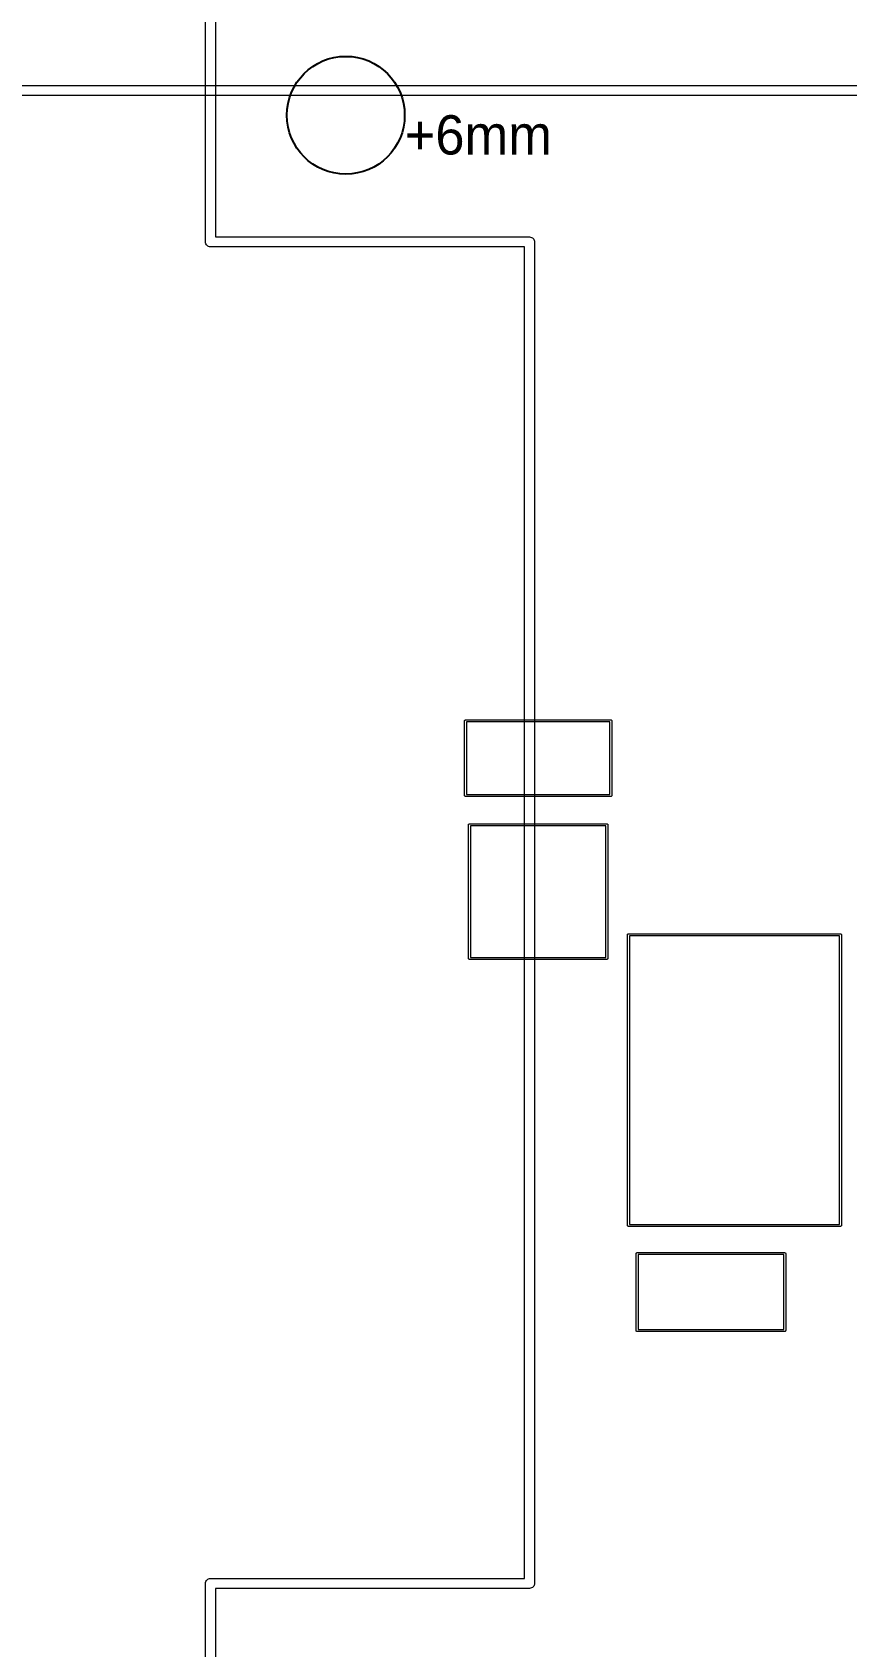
# Model space of a CAD drawing. Header units: millimetres. Extents: x -72 to 74, y -67 to 43.
# Drawn here: x 17.13 to 37.88, y -19.59 to 21.52 of the extents above; entities that cross this region are included whole.
import ezdxf

# ---------------------------------------------------------------- set-up
doc = ezdxf.new("R2010")
doc.units = ezdxf.units.MM
doc.layers.get('0').update_dxf_attribs({"lineweight": 25, "true_color": 0xffffff})
doc.layers.add('cotes', color=30, linetype='Continuous', lineweight=25, true_color=0xff7f00)
doc.layers.add('PCB', color=1, linetype='Continuous', lineweight=5, true_color=0xff0000)
doc.styles.add('textstyle8', font='')
doc.styles.get('textstyle8').set_extended_font_data('URW Bookman L')

msp = doc.modelspace()

# ---------------------------------------------------------------- linework, layer by layer
msp.add_circle((25.115805, 19.41), 1.5)
at = {"layer": 'PCB'}
for p, q in [((21.543805, 16.1882), (21.543805, 22.786)), ((21.797805, 22.786), (21.797805, 16.309)), ((-25.976495, 20.1635), (64.011105, 20.1635)), ((-25.976495, 20.1635), (64.011105, 20.1635)), ((63.890305, 19.9095), (-25.855695, 19.9095)), ((63.890305, 19.9095), (-25.855695, 19.9095)), ((21.543205, 16.182), (21.543805, 16.1882)), ((21.543805, 16.1758), (21.543205, 16.182)), ((21.545605, 16.1571), (21.543805, 16.1758)), ((21.552905, 16.1332), (21.545605, 16.1571)), ((21.564705, 16.1111), (21.552905, 16.1332)), ((21.580605, 16.0918), (21.564705, 16.1111)), ((21.599905, 16.0759), (21.580605, 16.0918)), ((21.622005, 16.0641), (21.599905, 16.0759)), ((21.645905, 16.0568), (21.622005, 16.0641)), ((21.670805, 16.0544), (21.645905, 16.0568)), ((21.677005, 16.055), (21.670805, 16.0544)), ((29.671805, 16.055), (21.677005, 16.055)), ((21.797805, 16.309), (29.792605, 16.309)), ((29.671805, -17.854), (29.671805, 16.055)), ((29.792605, 16.309), (29.798805, 16.3096)), ((29.798805, 16.3096), (29.823705, 16.3072)), ((29.823705, 16.3072), (29.847605, 16.2999)), ((29.847605, 16.2999), (29.869705, 16.2881)), ((29.869705, 16.2881), (29.889005, 16.2722)), ((29.889005, 16.2722), (29.904905, 16.2529)), ((29.904905, 16.2529), (29.916705, 16.2308)), ((29.916705, 16.2308), (29.924005, 16.2069)), ((29.924005, 16.2069), (29.925805, 16.1882)), ((29.925805, 16.1882), (29.926405, 16.182)), ((29.926405, 16.182), (29.925805, 16.1758)), ((29.925805, 16.1758), (29.925805, -17.9748)), ((28.142205, 3.9865), (28.142305, 3.98772)), ((28.142305, 3.98528), (28.142205, 3.9865)), ((28.142305, 3.98772), (28.142705, 3.9914)), ((28.142305, 3.98772), (28.142305, 3.98772)), ((28.142305, 2.08772), (28.142305, 3.98528)), ((28.142705, 3.9914), (28.144105, 3.99611)), ((28.144105, 3.99611), (28.146405, 4.00046)), ((28.146405, 4.00046), (28.149505, 4.00426)), ((28.149505, 4.00426), (28.153305, 4.00739)), ((28.153305, 4.00739), (28.157705, 4.00971)), ((28.157705, 4.00971), (28.162405, 4.01114)), ((28.162405, 4.01114), (28.167305, 4.01162)), ((28.167305, 4.01162), (28.168505, 4.0115)), ((28.168505, 4.0115), (31.866105, 4.0115)), ((31.842305, 3.9615), (28.192305, 3.9615)), ((28.192305, 3.9615), (28.192305, 2.1115)), ((31.842305, 2.1115), (31.842305, 3.9615)), ((31.866105, 4.0115), (31.867305, 4.01162)), ((31.867305, 4.01162), (31.868505, 4.0115)), ((31.868505, 4.0115), (31.868505, 4.0115)), ((31.868505, 4.0115), (31.872205, 4.01114)), ((31.872205, 4.01114), (31.876905, 4.00971)), ((31.876905, 4.00971), (31.881305, 4.00739)), ((31.881305, 4.00739), (31.885105, 4.00426)), ((31.885105, 4.00426), (31.888205, 4.00046)), ((31.888205, 4.00046), (31.890505, 3.99611)), ((31.890505, 3.99611), (31.891905, 3.9914)), ((31.891905, 3.9914), (31.892405, 3.9865)), ((31.892405, 3.9865), (31.892305, 3.98528)), ((31.892305, 3.98528), (31.892305, 2.08772)), ((28.142205, 2.0865), (28.142305, 2.08772)), ((28.142305, 2.08528), (28.142205, 2.0865)), ((28.142705, 2.0816), (28.142305, 2.08528)), ((28.142305, 2.08528), (28.142305, 2.08528)), ((28.144105, 2.07689), (28.142705, 2.0816)), ((28.146405, 2.07254), (28.144105, 2.07689)), ((28.149505, 2.06874), (28.146405, 2.07254)), ((28.153305, 2.06561), (28.149505, 2.06874)), ((28.157705, 2.06329), (28.153305, 2.06561)), ((28.162405, 2.06186), (28.157705, 2.06329)), ((28.167305, 2.06138), (28.162405, 2.06186)), ((28.168505, 2.0615), (28.167305, 2.06138)), ((31.866105, 2.0615), (28.168505, 2.0615)), ((28.192305, 2.1115), (31.842305, 2.1115)), ((31.867305, 2.06138), (31.866105, 2.0615)), ((31.872205, 2.06186), (31.867305, 2.06138)), ((31.876905, 2.06329), (31.872205, 2.06186)), ((31.881305, 2.06561), (31.876905, 2.06329)), ((31.885105, 2.06874), (31.881305, 2.06561)), ((31.888205, 2.07254), (31.885105, 2.06874)), ((31.890505, 2.07689), (31.888205, 2.07254)), ((31.891905, 2.0816), (31.890505, 2.07689)), ((31.892405, 2.0865), (31.891905, 2.0816)), ((31.892305, 2.08772), (31.892405, 2.0865)), ((28.242205, 1.3365), (28.242305, 1.33772)), ((28.242305, 1.33528), (28.242205, 1.3365)), ((28.242305, 1.33772), (28.242705, 1.3414)), ((28.242305, 1.33772), (28.242305, 1.33772)), ((28.242305, -2.06228), (28.242305, 1.33528)), ((28.242705, 1.3414), (28.244105, 1.34611)), ((28.244105, 1.34611), (28.246405, 1.35046)), ((28.246405, 1.35046), (28.249505, 1.35426)), ((28.249505, 1.35426), (28.253305, 1.35739)), ((28.253305, 1.35739), (28.257705, 1.35971)), ((28.257705, 1.35971), (28.262405, 1.36114)), ((28.262405, 1.36114), (28.267305, 1.36162)), ((28.267305, 1.36162), (28.268505, 1.3615)), ((28.268505, 1.3615), (31.766105, 1.3615)), ((31.742305, 1.3115), (28.292305, 1.3115)), ((28.292305, 1.3115), (28.292305, -2.0385)), ((31.742305, -2.0385), (31.742305, 1.3115)), ((31.766105, 1.3615), (31.767305, 1.36162)), ((31.767305, 1.36162), (31.768505, 1.3615)), ((31.768505, 1.3615), (31.768505, 1.3615)), ((31.768505, 1.3615), (31.772205, 1.36114)), ((31.772205, 1.36114), (31.776905, 1.35971)), ((31.776905, 1.35971), (31.781305, 1.35739)), ((31.781305, 1.35739), (31.785105, 1.35426)), ((31.785105, 1.35426), (31.788205, 1.35046)), ((31.788205, 1.35046), (31.790505, 1.34611)), ((31.790505, 1.34611), (31.791905, 1.3414)), ((31.791905, 1.3414), (31.792405, 1.3365)), ((31.792405, 1.3365), (31.792305, 1.33528)), ((31.792305, 1.33528), (31.792305, -2.06228)), ((32.292205, -1.4635), (32.292305, -1.46228)), ((32.292305, -1.46472), (32.292205, -1.4635)), ((32.292305, -1.46228), (32.292705, -1.4586)), ((32.292305, -8.86228), (32.292305, -1.46472)), ((32.292705, -1.4586), (32.294105, -1.45389)), ((32.294105, -1.45389), (32.296405, -1.44954)), ((32.296405, -1.44954), (32.299505, -1.44574)), ((32.299505, -1.44574), (32.303305, -1.44261)), ((32.303305, -1.44261), (32.307705, -1.44029)), ((32.307705, -1.44029), (32.312405, -1.43886)), ((32.312405, -1.43886), (32.317305, -1.43838)), ((32.317305, -1.43838), (32.318505, -1.4385)), ((32.318505, -1.4385), (37.716105, -1.4385)), ((37.692305, -1.4885), (32.342305, -1.4885)), ((32.342305, -1.4885), (32.342305, -8.8385)), ((37.692305, -8.8385), (37.692305, -1.4885)), ((37.716105, -1.4385), (37.717305, -1.43838)), ((37.717305, -1.43838), (37.722205, -1.43886)), ((37.722205, -1.43886), (37.726905, -1.44029)), ((37.726905, -1.44029), (37.731305, -1.44261)), ((37.731305, -1.44261), (37.735105, -1.44574)), ((37.735105, -1.44574), (37.738205, -1.44954)), ((37.738205, -1.44954), (37.740505, -1.45389)), ((37.740505, -1.45389), (37.741905, -1.4586)), ((37.741905, -1.4586), (37.742305, -1.46228)), ((37.742305, -1.46228), (37.742305, -1.46228)), ((37.742305, -1.46228), (37.742405, -1.4635)), ((37.742405, -1.4635), (37.742305, -1.46472)), ((37.742305, -1.46472), (37.742305, -8.86228)), ((28.292305, -2.0385), (31.742305, -2.0385)), ((28.242205, -2.0635), (28.242305, -2.06228)), ((28.242305, -2.06472), (28.242205, -2.0635)), ((28.242705, -2.0684), (28.242305, -2.06472)), ((28.242305, -2.06472), (28.242305, -2.06472)), ((28.244105, -2.07311), (28.242705, -2.0684)), ((28.246405, -2.07746), (28.244105, -2.07311)), ((28.249505, -2.08126), (28.246405, -2.07746)), ((28.253305, -2.08439), (28.249505, -2.08126)), ((28.257705, -2.08671), (28.253305, -2.08439)), ((28.262405, -2.08814), (28.257705, -2.08671)), ((28.267305, -2.08862), (28.262405, -2.08814)), ((28.268505, -2.0885), (28.267305, -2.08862)), ((31.766105, -2.0885), (28.268505, -2.0885)), ((31.767305, -2.08862), (31.766105, -2.0885)), ((31.772205, -2.08814), (31.767305, -2.08862)), ((31.776905, -2.08671), (31.772205, -2.08814)), ((31.781305, -2.08439), (31.776905, -2.08671)), ((31.785105, -2.08126), (31.781305, -2.08439)), ((31.788205, -2.07746), (31.785105, -2.08126)), ((31.790505, -2.07311), (31.788205, -2.07746)), ((31.791905, -2.0684), (31.790505, -2.07311)), ((31.792405, -2.0635), (31.791905, -2.0684)), ((31.792305, -2.06228), (31.792405, -2.0635)), ((32.292205, -8.8635), (32.292305, -8.86228)), ((32.292305, -8.86472), (32.292205, -8.8635)), ((32.292705, -8.8684), (32.292305, -8.86472)), ((32.294105, -8.87311), (32.292705, -8.8684)), ((32.296405, -8.87746), (32.294105, -8.87311)), ((32.299505, -8.88126), (32.296405, -8.87746)), ((32.303305, -8.88439), (32.299505, -8.88126)), ((32.307705, -8.88671), (32.303305, -8.88439)), ((32.312405, -8.88814), (32.307705, -8.88671)), ((32.317305, -8.88862), (32.312405, -8.88814)), ((32.318505, -8.8885), (32.317305, -8.88862)), ((37.716105, -8.8885), (32.318505, -8.8885)), ((32.342305, -8.8385), (37.692305, -8.8385)), ((37.717305, -8.88862), (37.716105, -8.8885)), ((37.722205, -8.88814), (37.717305, -8.88862)), ((37.726905, -8.88671), (37.722205, -8.88814)), ((37.731305, -8.88439), (37.726905, -8.88671)), ((37.735105, -8.88126), (37.731305, -8.88439)), ((37.738205, -8.87746), (37.735105, -8.88126)), ((37.740505, -8.87311), (37.738205, -8.87746)), ((37.741905, -8.8684), (37.740505, -8.87311)), ((37.742305, -8.86472), (37.741905, -8.8684)), ((37.742305, -8.86228), (37.742405, -8.8635)), ((37.742405, -8.8635), (37.742305, -8.86472)), ((37.742305, -8.86472), (37.742305, -8.86472)), ((32.512205, -9.5835), (32.512305, -9.58228)), ((32.512305, -9.58472), (32.512205, -9.5835)), ((32.512305, -9.58228), (32.512705, -9.5786)), ((32.512305, -9.58228), (32.512305, -9.58228)), ((32.512305, -11.54228), (32.512305, -9.58472)), ((32.512705, -9.5786), (32.514105, -9.57389)), ((32.514105, -9.57389), (32.516405, -9.56954)), ((32.516405, -9.56954), (32.519505, -9.56574)), ((32.519505, -9.56574), (32.523305, -9.56261)), ((32.523305, -9.56261), (32.527705, -9.56029)), ((32.527705, -9.56029), (32.532405, -9.55886)), ((32.532405, -9.55886), (32.537305, -9.55838)), ((32.537305, -9.55838), (32.538505, -9.5585)), ((32.538505, -9.5585), (36.296105, -9.5585)), ((36.272305, -9.6085), (32.562305, -9.6085)), ((32.562305, -9.6085), (32.562305, -11.5185)), ((36.272305, -11.5185), (36.272305, -9.6085)), ((36.296105, -9.5585), (36.297305, -9.55838)), ((36.297305, -9.55838), (36.298505, -9.5585)), ((36.298505, -9.5585), (36.298505, -9.5585)), ((36.298505, -9.5585), (36.302205, -9.55886)), ((36.302205, -9.55886), (36.306905, -9.56029)), ((36.306905, -9.56029), (36.311305, -9.56261)), ((36.311305, -9.56261), (36.315105, -9.56574)), ((36.315105, -9.56574), (36.318205, -9.56954)), ((36.318205, -9.56954), (36.320505, -9.57389)), ((36.320505, -9.57389), (36.321905, -9.5786)), ((36.321905, -9.5786), (36.322405, -9.5835)), ((36.322405, -9.5835), (36.322305, -9.58472)), ((36.322305, -9.58472), (36.322305, -11.54228)), ((32.512205, -11.5435), (32.512305, -11.54228)), ((32.512305, -11.54472), (32.512205, -11.5435)), ((32.512705, -11.5484), (32.512305, -11.54472)), ((32.512305, -11.54472), (32.512305, -11.54472)), ((32.514105, -11.55311), (32.512705, -11.5484)), ((32.516405, -11.55746), (32.514105, -11.55311)), ((32.519505, -11.56126), (32.516405, -11.55746)), ((32.523305, -11.56439), (32.519505, -11.56126)), ((32.527705, -11.56671), (32.523305, -11.56439)), ((32.532405, -11.56814), (32.527705, -11.56671)), ((32.537305, -11.56862), (32.532405, -11.56814)), ((32.538505, -11.5685), (32.537305, -11.56862)), ((36.296105, -11.5685), (32.538505, -11.5685)), ((32.562305, -11.5185), (36.272305, -11.5185)), ((36.297305, -11.56862), (36.296105, -11.5685)), ((36.302205, -11.56814), (36.297305, -11.56862)), ((36.306905, -11.56671), (36.302205, -11.56814)), ((36.311305, -11.56439), (36.306905, -11.56671)), ((36.315105, -11.56126), (36.311305, -11.56439)), ((36.318205, -11.55746), (36.315105, -11.56126)), ((36.320505, -11.55311), (36.318205, -11.55746)), ((36.321905, -11.5484), (36.320505, -11.55311)), ((36.322405, -11.5435), (36.321905, -11.5484)), ((36.322305, -11.54228), (36.322405, -11.5435)), ((21.543205, -17.981), (21.543805, -17.9748)), ((21.543805, -17.9872), (21.543205, -17.981)), ((21.543805, -17.9748), (21.545605, -17.9561)), ((21.543805, -24.7058), (21.543805, -17.9872)), ((21.545605, -17.9561), (21.552905, -17.9322)), ((21.552905, -17.9322), (21.564705, -17.9101)), ((21.564705, -17.9101), (21.580605, -17.8908)), ((21.580605, -17.8908), (21.599905, -17.8749)), ((21.599905, -17.8749), (21.622005, -17.8631)), ((21.622005, -17.8631), (21.645905, -17.8558)), ((21.645905, -17.8558), (21.670805, -17.8534)), ((21.670805, -17.8534), (21.677005, -17.854)), ((21.677005, -17.854), (29.671805, -17.854)), ((29.869705, -18.0871), (29.847605, -18.0989)), ((29.889005, -18.0712), (29.869705, -18.0871)), ((29.904905, -18.0519), (29.889005, -18.0712)), ((29.916705, -18.0298), (29.904905, -18.0519)), ((29.924005, -18.0059), (29.916705, -18.0298)), ((29.925805, -17.9872), (29.924005, -18.0059)), ((29.925805, -17.9748), (29.926405, -17.981)), ((29.926405, -17.981), (29.925805, -17.9872)), ((29.792605, -18.108), (21.797805, -18.108)), ((21.797805, -18.108), (21.797805, -24.585)), ((29.798805, -18.1086), (29.792605, -18.108)), ((29.823705, -18.1062), (29.798805, -18.1086)), ((29.847605, -18.0989), (29.823705, -18.1062))]:
    msp.add_line(p, q, dxfattribs=at)

# ---------------------------------------------------------------- texts
at = {"layer": 'cotes', "insert": (26.615805, 19.41), "char_height": 1, "attachment_point": 1, "style": 'textstyle8'}
msp.add_mtext('+6mm', dxfattribs=at)

doc.saveas('drawing.dxf')
